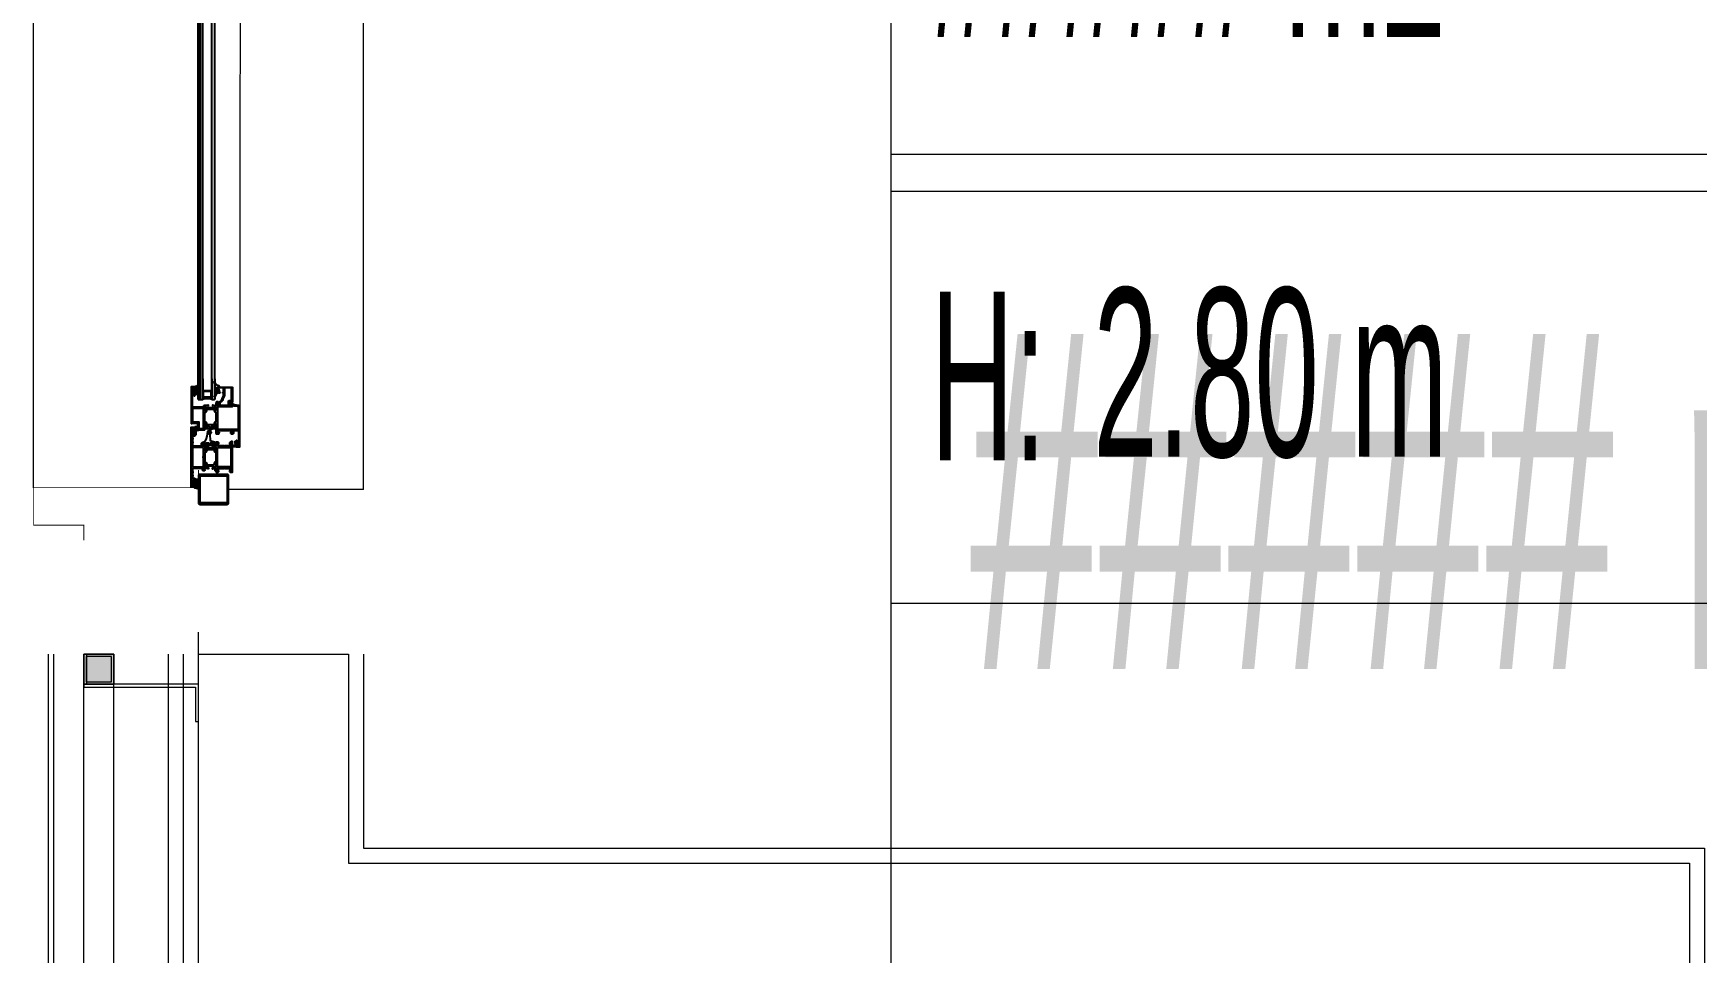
# Model space of a CAD drawing. Extents: x -9058 to 11890, y 0 to 4205.
# Drawn here: x 1743 to 1965, y 2676 to 2798.8 of the extents above; entities that cross this region are included whole.
import ezdxf
from ezdxf.enums import TextEntityAlignment as Align

# ---------------------------------------------------------------- set-up
doc = ezdxf.new("R2010")
doc.units = 0
doc.header["$MEASUREMENT"] = 0
doc.layers.get('0').update_dxf_attribs({"color": 9, "lineweight": 9})
for name, color, linetype, lineweight in [('06D', 9, 'Continuous', 9), ('10', 9, 'Continuous', 9), ('14', 9, 'Continuous', 9), ('15', 9, 'Continuous', 9), ('M-TEFRIS2-015', 129, 'Continuous', 9), ('M-TEFRIS2-015 @ 10 (1)', 129, 'Continuous', 9), ('M-TEFRIS2-015 @ 10 (2)', 129, 'Continuous', 9), ('M-TEFRIS2-015 @ 20', 129, 'Continuous', 9)]:
    doc.layers.add(name, color=color, linetype=linetype, lineweight=lineweight)
doc.styles.add('Arial', font='arial.ttf', dxfattribs={"height": 2.5})
doc.styles.add('MuuM_TEXT-STANDART', font='ARIALN.TTF')

# ---------------------------------------------------------------- blocks, each defined once
blk = doc.blocks.new('p-s-profil')
at = {"layer": '10'}
blk.add_lwpolyline([(9, 15.3), (4.6, 15.3), (4.6, 0.4), (0, 0.4), (0, 0), (5, 0), (5, 14.9), (9, 14.9), (9, 15.3)], dxfattribs=at)
blk.add_lwpolyline([(9, 15.3), (4.6, 15.3), (4.6, 0.4), (0, 0.4), (0, 0), (5, 0), (5, 14.9), (9, 14.9), (9, 15.3)], dxfattribs=at)
blk = doc.blocks.new('p-kutu_profil_40x40')
h = blk.add_hatch(color=256)
h.dxf.hatch_style = 1
h.paths.add_polyline_path([(0, 0), (4, 0), (4, 4), (0, 4)])
h = blk.add_hatch(color=255)
h.dxf.hatch_style = 1
h.paths.add_polyline_path([(0, 0), (4, 0), (4, 4), (0, 4)])
blk.add_lwpolyline([(0, 0), (4, 0), (4, 4), (0, 4)], close=True)
at = {"layer": '10'}
for points in [[(0, 4), (4, 4), (4, 0), (0, 0)], [(0, 4), (4, 4), (4, 0), (0, 0)], [(0, 0), (4, 0), (4, 4), (0, 4)], [(0.3, 3.7), (3.7, 3.7), (3.7, 0.3), (0.3, 0.3)], [(0.3, 3.7), (3.7, 3.7), (3.7, 0.3), (0.3, 0.3)]]:
    blk.add_lwpolyline(points, close=True, dxfattribs=at)
blk = doc.blocks.new('P-DOG-PORSCHE')
at = {"layer": '06D'}
for points in [[(-117.78, 24), (-2.22, 24)], [(-13.18, -3.54), (-111.94, -3.53)], [(-118, -20), (-2, -20)]]:
    blk.add_lwpolyline(points, dxfattribs=at)
at = {"layer": '10', "lineweight": 25, "ltscale": 0.5}
for p, q in [((-112.2, 2.68), (-112.2, 2.98)), ((-103.22, 1.44), (-106, 1.44)), ((-103.22, 0.24), (-106, 0.24)), ((-104.8, 1.44), (-104.8, 0.24)), ((-103.22, -0.16), (-105.95, -0.16)), ((-103.22, -0.16), (-105.49, -0.16))]:
    blk.add_line(p, q, dxfattribs=at)
at = {"layer": '10', "const_width": 0.1}
blk.add_lwpolyline([(-124.78, 17.3), (-122.78, 17.3), (-122.78, 24), (-117.78, 24), (-117.78, 2), (-115.43, 2)], dxfattribs=at)
at = {"layer": '10', "lineweight": 25, "ltscale": 0.5}
for points in [[(-117.79, 2.49, -0.220745), (-118.1, 1.89, 0.651907), (-118.04, 1.82, 0.176952), (-117.75, 2.14, -0.281357), (-117.61, 2.23), (-117.53, 2.23), (-117.51, 2.23), (-117.51, 2.23), (-117.5, 2.22), (-117.49, 2.22), (-117.48, 2.22), (-117.48, 2.21), (-117.47, 2.21), (-117.47, 2.2), (-117.47, 2.19), (-117.46, 2.18), (-117.46, 2.1), (-117.46, 2.1), (-117.46, 2.09), (-117.46, 2.09), (-117.46, 2.09), (-117.46, 2.09), (-117.45, 2.08), (-117.45, 2.08), (-117.45, 2.08), (-117.44, 2.08), (-117.36, 2.08), (-117.36, 2.08), (-117.36, 2.08), (-117.35, 2.08), (-117.35, 2.08), (-117.35, 2.09), (-117.35, 2.09), (-117.35, 2.09), (-117.34, 2.09), (-117.34, 2.1), (-117.34, 2.18), (-117.34, 2.18), (-117.34, 2.19), (-117.34, 2.2), (-117.33, 2.21), (-117.33, 2.21), (-117.32, 2.22), (-117.32, 2.22), (-117.31, 2.22), (-117.29, 2.23), (-117.29, 2.23), (-117.28, 2.22), (-117.27, 2.22), (-117.26, 2.22), (-117.26, 2.21), (-117.25, 2.21), (-117.25, 2.2), (-117.25, 2.19), (-117.24, 2.18), (-117.24, 2.1), (-117.24, 2.1), (-117.24, 2.09), (-117.24, 2.09), (-117.24, 2.09), (-117.24, 2.09), (-117.23, 2.08), (-117.23, 2.08), (-117.23, 2.08), (-117.22, 2.08), (-117.14, 2.08), (-117.14, 2.08), (-117.14, 2.08), (-117.13, 2.08), (-117.13, 2.08), (-117.13, 2.09), (-117.13, 2.09), (-117.13, 2.09), (-117.12, 2.09), (-117.12, 2.1), (-117.12, 2.18), (-117.12, 2.18), (-117.12, 2.19), (-117.12, 2.2), (-117.11, 2.21), (-117.11, 2.21), (-117.1, 2.22), (-117.1, 2.22), (-117.09, 2.22), (-117.07, 2.23), (-117.07, 2.23), (-117.06, 2.22), (-117.05, 2.22), (-117.04, 2.22), (-117.04, 2.21), (-117.03, 2.21), (-117.03, 2.2), (-117.03, 2.19), (-117.02, 2.18), (-117.02, 2.1), (-117.02, 2.1), (-117.02, 2.09), (-117.02, 2.09), (-117.02, 2.09), (-117.02, 2.09), (-117.01, 2.08), (-117.01, 2.08), (-117.01, 2.08), (-117, 2.08), (-116.92, 2.08), (-116.92, 2.08), (-116.92, 2.08), (-116.91, 2.08), (-116.91, 2.08), (-116.91, 2.09), (-116.91, 2.09), (-116.91, 2.09), (-116.9, 2.09), (-116.9, 2.1), (-116.9, 2.18), (-116.9, 2.18), (-116.9, 2.19), (-116.9, 2.2), (-116.89, 2.21), (-116.89, 2.21), (-116.88, 2.22), (-116.88, 2.22), (-116.87, 2.22), (-116.85, 2.23), (-116.85, 2.23), (-116.84, 2.22), (-116.83, 2.22), (-116.82, 2.22), (-116.82, 2.21), (-116.81, 2.21), (-116.81, 2.2), (-116.81, 2.19), (-116.8, 2.18), (-116.8, 2.1), (-116.8, 2.1), (-116.8, 2.09), (-116.8, 2.09), (-116.8, 2.09), (-116.8, 2.09), (-116.79, 2.08), (-116.79, 2.08), (-116.79, 2.08), (-116.78, 2.08), (-116.7, 2.08), (-116.7, 2.08), (-116.7, 2.08), (-116.69, 2.08), (-116.69, 2.08), (-116.69, 2.09), (-116.69, 2.09), (-116.69, 2.09), (-116.68, 2.09), (-116.68, 2.1), (-116.68, 2.44, 0.414214), (-116.71, 2.47), (-116.94, 2.47, -0.414214), (-116.97, 2.5), (-116.97, 2.56, -0.291535), (-116.96, 2.58), (-116.91, 2.6, 0.613042), (-116.91, 2.66), (-117.03, 2.73, 0.127095), (-117.09, 2.74), (-117.29, 2.74, 0.127095), (-117.36, 2.73), (-117.47, 2.67, 0.585233), (-117.47, 2.6), (-117.42, 2.58, -0.167811), (-117.41, 2.56), (-117.41, 2.5, -0.414214), (-117.44, 2.47), (-117.74, 2.47), (-117.74, 2.53, 0.394677), (-117.79, 2.49)], [(-106.94, 1.34, -0.459137), (-106.98, 1.37), (-107.03, 2.47), (-107.03, 2.74, -0.414214), (-106.98, 2.79), (-105.4, 2.79, -0.414214), (-105.37, 2.76), (-105.37, 2.6, -0.414214), (-105.4, 2.57), (-105.5, 2.57), (-105.5, 2.52, 0.414214), (-105.45, 2.47), (-105.14, 2.47, 0.414214), (-105.07, 2.54), (-105.07, 2.56, 0.414214), (-105.08, 2.57), (-105.18, 2.57, -0.414214), (-105.23, 2.62), (-105.23, 2.77, -0.414214), (-105.18, 2.82), (-104.51, 2.82, -0.414214), (-104.46, 2.77), (-104.46, 2.62, -0.414214), (-104.51, 2.57), (-104.61, 2.57, 0.414214), (-104.62, 2.56), (-104.62, 2.54, 0.414214), (-104.55, 2.47), (-104.33, 2.47, 0.414214), (-104.32, 2.48), (-104.32, 2.96, 0.414214), (-104.33, 2.97), (-109.19, 2.97, 0.535184), (-109.22, 2.93), (-109.2, 2.89), (-109.17, 2.89, -0.414214), (-109.14, 2.86), (-109.14, 2.15, -0.414214), (-109.17, 2.12), (-110.11, 2.12, 0.535184), (-110.14, 2.08), (-110.13, 2.06, 0.302776), (-110.1, 2.04), (-110.07, 2.04, -0.414214), (-110.04, 2.01), (-110.04, 1.18, 0.414214), (-110.01, 1.15), (-109.89, 1.15, -0.414214), (-109.86, 1.12), (-109.86, 1), (-109.93, 0.74, 0.700084), (-109.82, 0.66), (-109.8, 0.68), (-109.63, 0.85, 0.607471), (-109.65, 0.91, -0.283637), (-109.67, 0.93), (-109.72, 1.11, -1.229391), (-109.67, 1.15), (-109.2, 1.15), (-109.36, 0.88, 0.859449), (-109.33, 0.85), (-109.08, 0.95), (-108.96, 1.15), (-107.72, 1.15), (-107.6, 0.95), (-107.35, 0.85, 0.859449), (-107.32, 0.88), (-107.48, 1.15), (-107.01, 1.15, -1.229391), (-106.96, 1.11), (-107.01, 0.93, -0.283637), (-107.03, 0.91, 0.607471), (-107.05, 0.85), (-106.88, 0.68), (-106.86, 0.66, 0.700084), (-106.75, 0.74), (-106.82, 1), (-106.82, 1.25, 0.474196), (-106.94, 1.34)], [(-104.24, 2.47, 0.220745), (-103.93, 1.88, -0.651907), (-103.98, 1.81, -0.176952), (-104.28, 2.13, 0.281357), (-104.42, 2.22), (-104.5, 2.22), (-104.51, 2.22), (-104.52, 2.22), (-104.53, 2.21), (-104.54, 2.21), (-104.54, 2.21), (-104.55, 2.2), (-104.55, 2.19), (-104.56, 2.19), (-104.56, 2.18), (-104.56, 2.17), (-104.56, 2.09), (-104.56, 2.09), (-104.56, 2.08), (-104.57, 2.08), (-104.57, 2.08), (-104.57, 2.08), (-104.57, 2.07), (-104.57, 2.07), (-104.58, 2.07), (-104.58, 2.07), (-104.66, 2.07), (-104.67, 2.07), (-104.67, 2.07), (-104.67, 2.07), (-104.68, 2.07), (-104.68, 2.08), (-104.68, 2.08), (-104.68, 2.08), (-104.68, 2.08), (-104.68, 2.09), (-104.68, 2.17), (-104.68, 2.17), (-104.69, 2.18), (-104.69, 2.19), (-104.69, 2.19), (-104.7, 2.2), (-104.7, 2.21), (-104.71, 2.21), (-104.72, 2.21), (-104.73, 2.22), (-104.74, 2.22), (-104.75, 2.21), (-104.76, 2.21), (-104.76, 2.21), (-104.77, 2.2), (-104.77, 2.19), (-104.78, 2.19), (-104.78, 2.18), (-104.78, 2.17), (-104.78, 2.09), (-104.78, 2.09), (-104.78, 2.08), (-104.79, 2.08), (-104.79, 2.08), (-104.79, 2.08), (-104.79, 2.07), (-104.79, 2.07), (-104.8, 2.07), (-104.8, 2.07), (-104.88, 2.07), (-104.89, 2.07), (-104.89, 2.07), (-104.89, 2.07), (-104.9, 2.07), (-104.9, 2.08), (-104.9, 2.08), (-104.9, 2.08), (-104.9, 2.08), (-104.9, 2.09), (-104.9, 2.17), (-104.9, 2.17), (-104.91, 2.18), (-104.91, 2.19), (-104.91, 2.19), (-104.92, 2.2), (-104.92, 2.21), (-104.93, 2.21), (-104.94, 2.21), (-104.95, 2.22), (-104.96, 2.22), (-104.97, 2.21), (-104.98, 2.21), (-104.98, 2.21), (-104.99, 2.2), (-104.99, 2.19), (-105, 2.19), (-105, 2.18), (-105, 2.17), (-105, 2.09), (-105, 2.09), (-105, 2.08), (-105.01, 2.08), (-105.01, 2.08), (-105.01, 2.08), (-105.01, 2.07), (-105.01, 2.07), (-105.02, 2.07), (-105.02, 2.07), (-105.1, 2.07), (-105.11, 2.07), (-105.11, 2.07), (-105.11, 2.07), (-105.12, 2.07), (-105.12, 2.08), (-105.12, 2.08), (-105.12, 2.08), (-105.12, 2.08), (-105.12, 2.09), (-105.12, 2.17), (-105.12, 2.17), (-105.13, 2.18), (-105.13, 2.19), (-105.13, 2.19), (-105.14, 2.2), (-105.14, 2.21), (-105.15, 2.21), (-105.16, 2.21), (-105.17, 2.22), (-105.18, 2.22), (-105.19, 2.21), (-105.2, 2.21), (-105.2, 2.21), (-105.21, 2.2), (-105.21, 2.19), (-105.22, 2.19), (-105.22, 2.18), (-105.22, 2.17), (-105.22, 2.09), (-105.22, 2.09), (-105.22, 2.08), (-105.23, 2.08), (-105.23, 2.08), (-105.23, 2.08), (-105.23, 2.07), (-105.23, 2.07), (-105.24, 2.07), (-105.24, 2.07), (-105.32, 2.07), (-105.33, 2.07), (-105.33, 2.07), (-105.33, 2.07), (-105.34, 2.07), (-105.34, 2.08), (-105.34, 2.08), (-105.34, 2.08), (-105.34, 2.08), (-105.34, 2.09), (-105.34, 2.43, -0.414214), (-105.31, 2.46), (-105.08, 2.46, 0.414214), (-105.05, 2.49), (-105.05, 2.55, 0.291535), (-105.06, 2.57), (-105.11, 2.59, -0.613042), (-105.11, 2.65), (-105, 2.72, -0.127095), (-104.93, 2.73), (-104.73, 2.73, -0.127095), (-104.67, 2.72), (-104.56, 2.66, -0.585233), (-104.56, 2.59), (-104.61, 2.57, 0.167811), (-104.61, 2.55), (-104.61, 2.49, 0.414214), (-104.58, 2.46), (-104.29, 2.46), (-104.29, 2.52, -0.394677), (-104.24, 2.47)], [(-115.62, -0.32, 0.414222), (-115.7, -0.4), (-115.7, -0.57, 0.414214), (-115.55, -0.72), (-115.51, -0.72, 0.414214), (-115.5, -0.71), (-115.5, -0.65, 0.366034), (-115.52, -0.62, -0.365977), (-115.55, -0.59), (-115.55, -0.5, -0.414214), (-115.52, -0.47), (-115.41, -0.47, -0.365977), (-115.38, -0.5, 0.365977), (-115.35, -0.52), (-115.23, -0.52, -0.414214), (-115.2, -0.55), (-115.2, -1.39), (-115.17, -1.42), (-115.2, -1.45), (-115.2, -2.29, -0.414214), (-115.23, -2.32), (-115.35, -2.32, 0.365977), (-115.38, -2.35, -0.365977), (-115.41, -2.37), (-115.52, -2.37, -0.414214), (-115.55, -2.34), (-115.55, -2.25, -0.365977), (-115.52, -2.23, 0.366034), (-115.5, -2.2), (-115.5, -2.13, 0.414214), (-115.51, -2.12), (-115.55, -2.12, 0.414214), (-115.7, -2.27), (-115.7, -2.51, 0.414214), (-115.69, -2.52), (-111.71, -2.52, 0.414214), (-111.7, -2.51), (-111.7, -2.27, 0.414214), (-111.85, -2.12), (-111.89, -2.12, 0.414214), (-111.9, -2.13), (-111.9, -2.2, 0.366034), (-111.87, -2.23, -0.365977), (-111.85, -2.25), (-111.85, -2.34, -0.414214), (-111.88, -2.37), (-111.99, -2.37, -0.365977), (-112.02, -2.35, 0.365977), (-112.05, -2.32), (-112.17, -2.32, -0.414214), (-112.2, -2.29), (-112.2, -1.45), (-112.23, -1.42), (-112.2, -1.39), (-112.2, -0.55, -0.414214), (-112.17, -0.52), (-112.05, -0.52, 0.365977), (-112.02, -0.5, -0.365977), (-111.99, -0.47), (-111.88, -0.47, -0.414214), (-111.85, -0.5), (-111.85, -0.59, -0.365977), (-111.87, -0.62, 0.366034), (-111.9, -0.65), (-111.9, -0.71, 0.414214), (-111.89, -0.72), (-111.85, -0.72, 0.414214), (-111.7, -0.57), (-111.7, -0.4, 0.414214), (-111.78, -0.32), (-111.85, -0.32, -0.414214), (-111.88, -0.29), (-111.88, -0.27, 0.414214), (-111.98, -0.17), (-111.99, -0.17, 0.414214), (-112, -0.18), (-112, -0.29, -0.414214), (-112.03, -0.32), (-112.17, -0.32, -0.414214), (-112.2, -0.29), (-112.2, -0.18), (-112.13, 0.08, 0.700084), (-112.24, 0.16), (-112.26, 0.14), (-112.43, -0.03, 0.607471), (-112.41, -0.09, -0.283637), (-112.39, -0.11), (-112.34, -0.29, -1.229391), (-112.39, -0.32), (-112.86, -0.32), (-112.7, -0.06, 0.713664), (-112.73, -0.03), (-112.98, -0.13), (-113.1, -0.32), (-114.3, -0.32), (-114.42, -0.13), (-114.67, -0.03, 0.713664), (-114.7, -0.06), (-114.54, -0.32), (-115.01, -0.32, -1.229391), (-115.06, -0.29), (-115.01, -0.11, -0.283637), (-114.99, -0.09, 0.607471), (-114.97, -0.03), (-115.14, 0.14), (-115.16, 0.16, 0.700084), (-115.27, 0.08), (-115.2, -0.18), (-115.2, -0.29, -0.414214), (-115.23, -0.32), (-115.37, -0.32, -0.414214), (-115.4, -0.29), (-115.4, -0.18, 0.414214), (-115.41, -0.17), (-115.42, -0.17, 0.414214), (-115.52, -0.27), (-115.52, -0.29, -0.414214), (-115.55, -0.32), (-115.62, -0.32)], [(-112.19, 0.02, 0.081633), (-112.19, 1), (-112.19, 1.08, -0.104779), (-112.18, 1.15), (-112.12, 1.29, -0.296563), (-112.1, 1.3), (-112.03, 1.3, -0.414214), (-112, 1.27), (-112, 1.23, 0.414214), (-111.98, 1.21), (-111.9, 1.21, 0.414214), (-111.87, 1.23), (-111.87, 1.42, 0.414214), (-111.91, 1.46), (-112.12, 1.46, -0.414214), (-112.14, 1.48), (-112.14, 1.57, -0.414214), (-112.12, 1.59), (-111.83, 1.59, -0.285747), (-111.74, 1.53), (-111.55, 1.11, 0.189764), (-111.5, 1.06, 0.061836), (-110.24, 0.75, -0.380587), (-110.15, 0.65), (-110.15, 0.57, -0.203536), (-110.18, 0.5), (-110.37, 0.32, -0.999219), (-110.45, 0.4), (-110.3, 0.55, 0.950364), (-110.3, 0.59, 0.068684), (-110.6, 0.58, 0.364538), (-110.64, 0.53, -0.394287), (-110.66, 0.51), (-111.46, 0.45, 0.309555), (-111.49, 0.44), (-111.7, -0.27, -0.328426), (-111.75, -0.3), (-111.85, -0.3, -0.414214), (-111.87, -0.28), (-111.87, -0.22, 0.414214), (-111.9, -0.19), (-111.98, -0.19, 0.414214), (-112, -0.22), (-112, -0.25, -0.414214), (-112.03, -0.28), (-112.1, -0.28, -0.296563), (-112.12, -0.27), (-112.18, -0.13, -0.104779), (-112.19, -0.06), (-112.19, 0.02)]]:
    blk.add_lwpolyline(points, format="xyb", dxfattribs=at)
for points in [[(-110.88, 2.78), (-110.88, 2.79), (-111.15, 2.79), (-111.15, 2.78), (-111.3, 2.78), (-111.3, 2.79), (-111.63, 2.79), (-111.63, 2.78), (-111.78, 2.78), (-111.78, 2.79), (-112.1, 2.79, 0.425337), (-112.2, 2.68), (-112.15, 1.49, 0.403083), (-112.12, 1.47), (-112, 1.47, -0.414214), (-111.88, 1.35), (-111.88, 1.26, -0.414214), (-111.98, 1.16), (-111.99, 1.16, -0.414214), (-112, 1.17), (-112, 1.32, 0.414214), (-112.03, 1.35), (-112.17, 1.35, 0.414214), (-112.2, 1.32), (-112.2, 1.01), (-112.13, 0.75, -0.700084), (-112.24, 0.67), (-112.26, 0.69), (-112.43, 0.86, -0.607471), (-112.41, 0.92, 0.283637), (-112.39, 0.94), (-112.34, 1.12, 1.229391), (-112.39, 1.16), (-112.86, 1.16), (-112.7, 0.89, -0.859449), (-112.73, 0.86), (-112.98, 0.96), (-113.1, 1.16), (-114.3, 1.16), (-114.42, 0.96), (-114.67, 0.86, -0.859449), (-114.7, 0.89), (-114.54, 1.16), (-115.01, 1.16, 1.229391), (-115.06, 1.12), (-115.01, 0.94, 0.283637), (-114.99, 0.92, -0.607471), (-114.97, 0.86), (-115.14, 0.69), (-115.16, 0.67, -0.700084), (-115.27, 0.75), (-115.2, 1.01), (-115.2, 1.32, 0.414214), (-115.23, 1.35), (-115.37, 1.35, 0.414214), (-115.4, 1.32), (-115.4, 1.17, -0.414214), (-115.41, 1.16), (-115.42, 1.16, -0.414214), (-115.52, 1.26), (-115.52, 1.35, -0.414214), (-115.4, 1.47), (-115.28, 1.47, 0.403083), (-115.25, 1.49), (-115.2, 2.68, 0.425337), (-115.3, 2.79), (-115.62, 2.79), (-115.62, 2.78), (-115.77, 2.78), (-115.77, 2.79), (-116.1, 2.79), (-116.1, 2.78), (-116.25, 2.78), (-116.25, 2.79), (-116.52, 2.79), (-116.52, 2.78), (-116.65, 2.78), (-116.65, 2.61, 0.414214), (-116.62, 2.58), (-116.52, 2.58), (-116.52, 2.53, -0.414214), (-116.57, 2.48), (-116.88, 2.48, -0.414214), (-116.95, 2.55), (-116.95, 2.57, -0.414214), (-116.94, 2.58), (-116.84, 2.58, 0.414214), (-116.79, 2.63), (-116.79, 2.75, 0.414214), (-116.84, 2.8), (-117.51, 2.8, 0.414214), (-117.56, 2.75), (-117.56, 2.63, 0.414214), (-117.51, 2.58), (-117.41, 2.58, -0.414214), (-117.4, 2.57), (-117.4, 2.55, -0.414214), (-117.47, 2.48), (-117.69, 2.48, -0.414214), (-117.7, 2.49), (-117.7, 2.97, -0.414214), (-117.69, 2.98), (-109.71, 2.98, -0.414214), (-109.7, 2.97), (-109.7, 2.49, -0.414214), (-109.71, 2.48), (-109.93, 2.48, -0.414214), (-110, 2.55), (-110, 2.57, -0.414214), (-109.99, 2.58), (-109.89, 2.58, 0.414214), (-109.84, 2.63), (-109.84, 2.75, 0.414214), (-109.89, 2.8), (-110.56, 2.8, 0.414214), (-110.61, 2.75), (-110.61, 2.63, 0.414214), (-110.56, 2.58), (-110.46, 2.58, -0.414214), (-110.45, 2.57), (-110.45, 2.55, -0.414214), (-110.52, 2.48), (-110.83, 2.48, -0.414214), (-110.88, 2.53), (-110.88, 2.58), (-110.78, 2.58, 0.414214), (-110.75, 2.61), (-110.75, 2.78)], [(-117.28, 2.61, 0.359904), (-117.3, 2.58), (-117.3, 2.4, 0.414214), (-117.27, 2.37), (-117.07, 2.37, 0.414214), (-117.04, 2.4), (-117.04, 2.58, 0.359904), (-117.07, 2.61, 0.094739)], [(-110.51, 2.47, 0.414214), (-110.48, 2.5), (-110.48, 2.58, 0.186103), (-110.48, 2.59), (-110.52, 2.64, -0.501687), (-110.51, 2.7), (-110.42, 2.74, -0.118551), (-110.34, 2.76), (-110.11, 2.76, -0.118551), (-110.04, 2.74), (-109.95, 2.7, -0.501687), (-109.94, 2.64), (-109.98, 2.59, 0.186103), (-109.98, 2.58), (-109.98, 2.5, 0.414214), (-109.94, 2.47), (-109.66, 2.47, -0.414214), (-109.62, 2.43), (-109.62, 2.28, -0.176484), (-109.64, 2.25), (-110.01, 1.72, -0.940455), (-110.07, 1.77), (-109.76, 2.27, 0.992608), (-109.86, 2.34), (-110.69, 2.34, -0.414214), (-110.73, 2.38), (-110.73, 2.43, -0.414214), (-110.69, 2.47)], [(-110.32, 2.47, -0.414214), (-110.34, 2.5), (-110.34, 2.6, -0.414214), (-110.32, 2.62), (-110.14, 2.62, -0.414214), (-110.11, 2.6), (-110.11, 2.5, -0.414214), (-110.14, 2.47)], [(-108.97, 1.97), (-109.81, 1.97, 0.414214), (-109.86, 1.92), (-109.86, 1.38, 0.414214), (-109.81, 1.33), (-107.25, 1.33, 0.414214), (-107.2, 1.38), (-107.2, 2.79), (-108.91, 2.79, 0.414214), (-108.96, 2.74), (-108.96, 1.98, -0.414214)], [(-104.73, 2.6, -0.359904), (-104.7, 2.57), (-104.7, 2.39, -0.414214), (-104.73, 2.36), (-104.93, 2.36, -0.414214), (-104.96, 2.39), (-104.96, 2.57, -0.359904), (-104.94, 2.6, -0.094739)], [(-120, -1.8, 0.414214), (-119.8, -2), (-116.2, -2, 0.414214), (-116, -1.8), (-116, 1.8, 0.414214), (-116.2, 2), (-119.8, 2, 0.414214), (-120, 1.8)], [(-114.74, -0.01, 0.131652), (-114.72, -0.06), (-114.61, -0.24, -0.131652), (-114.61, -0.26), (-114.61, -0.28, -0.414214), (-114.64, -0.31), (-115, -0.31, -0.414214), (-115.03, -0.28), (-115.03, -0.26, -0.131652), (-115.03, -0.24), (-114.92, -0.06, 0.131652), (-114.91, -0.01), (-114.91, 0.84, 0.131652), (-114.92, 0.89), (-115.03, 1.08, -0.131652), (-115.03, 1.09), (-115.03, 1.12, -0.414214), (-115, 1.15), (-114.64, 1.15, -0.414214), (-114.61, 1.12), (-114.61, 1.09, -0.131652), (-114.61, 1.08), (-114.72, 0.89, 0.131652), (-114.74, 0.84)], [(-112.66, -0.01, -0.131652), (-112.68, -0.06), (-112.79, -0.24, 0.131652), (-112.79, -0.26), (-112.79, -0.28, 0.414214), (-112.76, -0.31), (-112.4, -0.31, 0.414214), (-112.37, -0.28), (-112.37, -0.26, 0.131652), (-112.37, -0.24), (-112.48, -0.06, -0.131652), (-112.49, -0.01), (-112.49, 0.84, -0.131652), (-112.48, 0.89), (-112.37, 1.08, 0.131652), (-112.37, 1.09), (-112.37, 1.12, 0.414214), (-112.4, 1.15), (-112.76, 1.15, 0.414214), (-112.79, 1.12), (-112.79, 1.09, 0.131652), (-112.79, 1.08), (-112.68, 0.89, -0.131652), (-112.66, 0.84)], [(-106.67, -0.53, 0.365977), (-106.64, -0.51, -0.365977), (-106.61, -0.48), (-106.5, -0.48, -0.414214), (-106.47, -0.51), (-106.47, -0.6, -0.365977), (-106.49, -0.63, 0.366034), (-106.52, -0.66), (-106.52, -0.72, 0.414214), (-106.51, -0.73), (-106.47, -0.73, 0.414214), (-106.32, -0.58), (-106.32, -0.41, 0.414214), (-106.4, -0.33), (-106.82, -0.33, -0.493043), (-106.85, -0.3), (-106.75, 0.07, 0.700084), (-106.86, 0.15), (-106.88, 0.13), (-107.05, -0.04, 0.607471), (-107.03, -0.1, -0.283637), (-107.01, -0.12), (-106.96, -0.3, -1.229391), (-107.01, -0.33), (-107.43, -0.33, -0.585524), (-107.46, -0.29), (-107.32, -0.07, 0.713664), (-107.35, -0.04), (-107.6, -0.14), (-107.71, -0.32, -0.261412), (-107.73, -0.33), (-108.95, -0.33, -0.261412), (-108.97, -0.32), (-109.08, -0.14), (-109.33, -0.04, 0.713664), (-109.36, -0.07), (-109.22, -0.29, -0.585524), (-109.25, -0.33), (-109.67, -0.33, -1.229391), (-109.72, -0.3), (-109.67, -0.12, -0.283637), (-109.65, -0.1, 0.607471), (-109.63, -0.04), (-109.8, 0.13), (-109.82, 0.15, 0.700084), (-109.93, 0.07), (-109.86, -0.19), (-109.86, -0.3, -0.414214), (-109.89, -0.33), (-110.54, -0.33, 0.414214), (-110.57, -0.36), (-110.57, -0.68, 0.414222), (-110.47, -0.78), (-110.43, -0.78, 0.414214), (-110.42, -0.77), (-110.42, -0.66, 0.366034), (-110.44, -0.63, -0.365977), (-110.47, -0.6), (-110.47, -0.51, -0.414214), (-110.44, -0.48), (-110.33, -0.48, -0.365977), (-110.3, -0.51, 0.365977), (-110.27, -0.53), (-110.15, -0.53, -0.414214), (-110.12, -0.56), (-110.12, -1.5), (-110.09, -1.53), (-110.12, -1.56), (-110.12, -2.5, -0.414214), (-110.15, -2.53), (-110.27, -2.53, 0.365977), (-110.3, -2.56, -0.365977), (-110.33, -2.58), (-110.44, -2.58, -0.414214), (-110.47, -2.55), (-110.47, -2.46, -0.365977), (-110.44, -2.44, 0.366034), (-110.42, -2.41), (-110.42, -2.29, 0.414214), (-110.43, -2.28), (-110.47, -2.28, 0.414214), (-110.57, -2.38), (-110.57, -2.58, 0.414214), (-110.42, -2.73), (-110.15, -2.73, -0.414214), (-110.12, -2.76), (-110.12, -3.32, -0.414214), (-110.15, -3.35), (-111.54, -3.35, -0.414214), (-111.57, -3.32), (-111.57, -3.16, -0.414214), (-111.54, -3.13), (-111.47, -3.13), (-111.47, -3.08, 0.414214), (-111.52, -3.03), (-111.77, -3.03, 0.414214), (-111.84, -3.1), (-111.84, -3.12, 0.414214), (-111.83, -3.13), (-111.76, -3.13, -0.414214), (-111.71, -3.18), (-111.71, -3.32, -0.414214), (-111.76, -3.37), (-112.13, -3.37, -0.414214), (-112.18, -3.32), (-112.18, -3.18, -0.414214), (-112.13, -3.13), (-112.05, -3.13, 0.414214), (-112.04, -3.12), (-112.04, -3.1, 0.414214), (-112.11, -3.03), (-112.29, -3.03, 0.414214), (-112.32, -3.06), (-112.32, -3.5, 0.414214), (-112.29, -3.53), (-107.02, -3.53, 0.363975), (-106.82, -3.37), (-106.72, -2.78, -0.36397), (-106.42, -2.53), (-106.35, -2.53, 0.414214), (-106.32, -2.5), (-106.32, -2.28, 0.414214), (-106.47, -2.13), (-106.51, -2.13, 0.414214), (-106.52, -2.14), (-106.52, -2.21, 0.366034), (-106.49, -2.24, -0.365977), (-106.47, -2.26), (-106.47, -2.35, -0.414214), (-106.5, -2.38), (-106.61, -2.38, -0.365977), (-106.64, -2.36, 0.365977), (-106.67, -2.33), (-106.79, -2.33, -0.414214), (-106.82, -2.3), (-106.82, -1.46), (-106.85, -1.43), (-106.82, -1.4), (-106.82, -0.56, -0.414214), (-106.79, -0.53)], [(-111.8, 0.65, -0.414214), (-111.83, 0.62), (-111.96, 0.62, -0.414214), (-111.99, 0.65), (-111.99, 0.99, -0.414214), (-111.96, 1.02), (-111.83, 1.02, -0.414214), (-111.8, 0.99)], [(-111.8, 0.03, -0.414214), (-111.83, 0), (-111.96, 0, -0.414214), (-111.99, 0.03), (-111.99, 0.37, -0.414214), (-111.96, 0.4), (-111.83, 0.4, -0.414214), (-111.8, 0.37)], [(-109.67, 0.32, -0.403142), (-109.57, 0.22), (-109.57, -0.02, -0.131652), (-109.58, -0.07), (-109.69, -0.25, 0.131652), (-109.69, -0.27), (-109.69, -0.29, 0.414214), (-109.66, -0.32), (-109.3, -0.32, 0.414214), (-109.27, -0.29), (-109.27, -0.27, 0.131652), (-109.28, -0.25), (-109.39, -0.07, -0.131652), (-109.4, -0.02), (-109.4, 0.83, -0.131652), (-109.39, 0.88), (-109.28, 1.07, 0.131652), (-109.27, 1.08), (-109.27, 1.11, 0.414214), (-109.3, 1.14), (-109.66, 1.14, 0.414214), (-109.69, 1.11), (-109.69, 1.08, 0.131652), (-109.69, 1.07), (-109.58, 0.88, -0.131652), (-109.57, 0.83), (-109.57, 0.59, -0.403142), (-109.67, 0.49), (-110.52, 0.46, 0.962756), (-110.52, 0.36)], [(-107.28, -0.01, -0.131652), (-107.3, -0.06), (-107.4, -0.24, 0.131652), (-107.41, -0.26), (-107.41, -0.28, 0.414214), (-107.38, -0.31), (-107.02, -0.31, 0.414214), (-106.99, -0.28), (-106.99, -0.26, 0.131652), (-106.99, -0.24), (-107.1, -0.06, -0.131652), (-107.11, -0.01), (-107.11, 0.84, -0.131652), (-107.1, 0.89), (-106.99, 1.07, 0.131652), (-106.99, 1.09), (-106.99, 1.12, 0.414214), (-107.02, 1.15), (-107.38, 1.15, 0.414214), (-107.41, 1.12), (-107.41, 1.09, 0.131652), (-107.4, 1.07), (-107.3, 0.89, -0.131652), (-107.28, 0.84)], [(-107.1, 0.88), (-106.99, 1.07, 0.131652), (-106.99, 1.08), (-106.99, 1.11, 0.414214), (-107.02, 1.14), (-107.38, 1.14, 0.414214), (-107.41, 1.11), (-107.41, 1.08, 0.131652), (-107.4, 1.07), (-107.3, 0.88, -0.131652), (-107.28, 0.83), (-107.28, -0.02, -0.131652), (-107.3, -0.07), (-107.4, -0.25, 0.131652), (-107.41, -0.27), (-107.41, -0.29, 0.414214), (-107.38, -0.32), (-107.02, -0.32, 0.414214), (-106.99, -0.29), (-106.99, -0.27, 0.131652), (-106.99, -0.25), (-107.1, -0.07, -0.131652), (-107.11, -0.02), (-107.11, 0.83, -0.131652)], [(-105.7, 1.31, -0.414214), (-105.67, 1.34), (-104.93, 1.34, -0.414214), (-104.9, 1.31), (-104.9, 0.37, -0.414214), (-104.93, 0.34), (-105.67, 0.34, -0.414214), (-105.7, 0.37)], [(-107.02, -3.35, 0.207097), (-106.97, -3.33), (-106.97, -3.23), (-106.95, -3.23), (-106.87, -2.76, -0.106114), (-106.8, -2.58, 0.602221), (-106.82, -2.53), (-106.87, -2.53, -0.162278), (-106.93, -2.51), (-106.97, -2.51, -0.414214), (-107, -2.48), (-107, -0.56, 0.414214), (-107.05, -0.51), (-109.89, -0.51, 0.414214), (-109.94, -0.56), (-109.94, -3.35)], [(-105.14, -1.31), (-105.14, -1.27, -0.414214), (-105.11, -1.24), (-105.07, -1.24, -0.414214), (-105.04, -1.27), (-105.04, -1.29, 0.414214), (-104.99, -1.34), (-104.56, -1.34, 0.414214), (-104.46, -1.24), (-104.46, -0.69, 0.414214), (-104.51, -0.64), (-104.56, -0.64, 0.127567), (-104.59, -0.65, -0.09888), (-105.01, -0.79, 0.367727), (-105.04, -0.82, -0.399482), (-105.07, -0.84), (-105.11, -0.84, -0.414214), (-105.14, -0.81), (-105.14, -0.72, -0.400329), (-105.09, -0.67, 0.114933), (-104.65, -0.55, -0.127017), (-104.56, -0.52), (-104.37, -0.52, -0.414214), (-104.34, -0.55), (-104.34, -2.49, -0.414214), (-104.37, -2.52), (-106.29, -2.52, -0.414214), (-106.32, -2.49), (-106.32, -2.43, -0.414214), (-106.29, -2.4), (-106.27, -2.4), (-106.27, -2.1), (-106.54, -2.1), (-106.56, -2.14, -0.414214), (-106.6, -2.15), (-106.77, -2.05, -0.767327), (-106.75, -1.98), (-106.25, -1.98, -0.414214), (-106.15, -2.08), (-106.15, -2.35, 0.414214), (-106.1, -2.4), (-104.51, -2.4, 0.414214), (-104.46, -2.35), (-104.46, -1.56, 0.414214), (-104.56, -1.46), (-105.47, -1.46, -0.172094), (-105.67, -1.39, 0.126051), (-106.03, -1.23, -0.197455), (-106.24, -1.1), (-106.35, -0.94, 0.244698), (-106.49, -0.86), (-106.77, -0.86, -0.767327), (-106.8, -0.76), (-106.6, -0.65, -0.57735), (-106.56, -0.67), (-106.56, -0.74), (-106.49, -0.74, -0.244698), (-106.25, -0.87), (-106.15, -1.03, 0.197455), (-106.02, -1.11, -0.126051), (-105.6, -1.3, 0.178336), (-105.47, -1.34), (-105.17, -1.34, 0.414214)], [(-104.33, -0.53), (-104.33, -0.75, 0.414214), (-104.3, -0.78), (-104.26, -0.78, 0.356389), (-104.16, -0.7, -0.262181), (-103.65, -0.11, 0.316752), (-103.63, -0.08, 0.499585), (-103.66, -0.05, -0.048291), (-104.22, -0.19, -0.086497), (-105.32, -0.19, -0.16681), (-105.55, -0.08, 0.169383), (-105.57, -0.07), (-105.58, -0.06, 0.513067), (-105.63, -0.13, 0.159858), (-105.05, -0.51, 0.178819), (-104.68, -0.53), (-104.67, -0.52, -0.13005), (-104.62, -0.5), (-104.36, -0.5, -0.414214)], [(-112.1, -3.15), (-112.04, -3.15), (-112.04, -3.07, 0.236068), (-112.12, -3.03), (-112.28, -3.03, -0.414214), (-112.33, -2.98), (-112.33, -2.81, -0.557109), (-111.61, -2.37, -0.284432), (-111.57, -2.43, -0.557109), (-111.68, -2.5, 0.59685), (-112.18, -2.85, 2.161979), (-112.15, -2.88), (-112, -2.88, 1), (-111.88, -2.88), (-111.62, -2.88, -0.414214), (-111.57, -2.93), (-111.57, -2.98, -0.414214), (-111.62, -3.03), (-111.77, -3.03, 0.236068), (-111.85, -3.07), (-111.85, -3.15), (-111.79, -3.15), (-111.79, -3.19, -0.323522), (-111.82, -3.24), (-111.92, -3.27, -0.019238), (-111.92, -3.27), (-111.96, -3.27, -0.019238), (-111.97, -3.27), (-112.06, -3.24, -0.323522), (-112.1, -3.19)]]:
    blk.add_lwpolyline(points, format="xyb", close=True, dxfattribs=at)
for points in [[(-112.39, 1.35), (-112.39, 1.82), (-112.4, 1.82), (-112.4, 2.32), (-112.39, 2.32), (-112.39, 2.79), (-115.01, 2.79), (-115.01, 2.32), (-115, 2.32), (-115, 1.82), (-115.01, 1.82), (-115.01, 1.35), (-113.77, 1.35), (-113.77, 1.37), (-113.62, 1.37), (-113.62, 1.35)], [(-119.8, -1.8), (-119.8, 1.8), (-116.2, 1.8), (-116.2, -1.8)], [(-112.4, -0.52), (-112.4, -2.32), (-115, -2.32), (-115, -0.52)]]:
    blk.add_lwpolyline(points, close=True, dxfattribs=at)
blk.add_arc((-110.44, -2.45), 0.03, 99.5941, 180, dxfattribs=at)
at = {"layer": '14'}
blk.add_lwpolyline([(-118, -20), (-118, -2)], dxfattribs=at)
at = {"layer": '15', "lineweight": 25, "ltscale": 0.5}
for p, q in [((-106, 2.03), (-105.95, 2.07)), ((-106, 2.03), (-106, 1.44)), ((-106, 1.77), (-16.8, 1.77)), ((-106, 1.74), (-16.8, 1.74)), ((-106, 0.24), (-106, -0.11)), ((-105.98, 1.44), (-16.8, 1.44)), ((-105.98, 0.24), (-16.8, 0.24)), ((-105.95, 2.07), (-16.8, 2.07)), ((-105.8, 1.44), (-105.8, 0.24)), ((-106, -0.11), (-105.95, -0.16)), ((-105.98, -0.16), (-16.8, -0.16))]:
    blk.add_line(p, q, dxfattribs=at)
blk.add_arc((-107.75, 0.84), 1.85, 341.0754, 18.9246, dxfattribs=at)
blk = doc.blocks.new('0a_roomno2')
blk.add_lwpolyline([(30, -16), (0, -16), (0, 0), (30, 0)], close=True)
for points in [[(0, -5), (30, -5)], [(12, -10.5), (0, -10.5)]]:
    blk.add_lwpolyline(points)
at = {"style": 'MuuM_TEXT-STANDART', "width": 0.6}
blk.add_text('H:', height=2.25, dxfattribs=at).set_placement((0.525, -12.962), align=Align.MIDDLE_LEFT)
at = {"style": 'Arial'}
blk.add_attdef('ODANO', (0, 1.505), '', height=3, dxfattribs=at)
blk.add_attdef('MEKANADI', text='', height=3, dxfattribs=at).set_placement((0.525, -4.75), align=Align.BOTTOM_LEFT)
at = {"style": 'MuuM_TEXT-STANDART', "width": 0.6}
for tag, p in [('YER01', (15, -7)), ('TAVAN01', (20.625, -7)), ('DUVAR01', (26.25, -7)), ('YER02', (15, -10.375)), ('TAVAN02', (20.625, -10.375)), ('DUVAR02', (26.25, -10.375)), ('YER03', (15, -13.75)), ('TAVAN03', (20.625, -13.75)), ('DUVAR03', (26.25, -13.75))]:
    blk.add_attdef(tag, text='', height=2.25, dxfattribs=at).set_placement(p, align=Align.MIDDLE_CENTER)
at = {"style": 'MuuM_TEXT-STANDART'}
blk.add_attdef('M2', text='', height=2.25, dxfattribs=at).set_placement((1.323, -7.805), align=Align.MIDDLE_LEFT)
at = {"style": 'MuuM_TEXT-STANDART', "width": 0.6}
blk.add_attdef('TEMIZTAVANYUKSEKLIGI', text='', height=2.25, dxfattribs=at).set_placement((2.7, -13.162), align=Align.MIDDLE_LEFT)
blk = doc.blocks.new('*U682')
at = {"layer": 'M-TEFRIS2-015 @ 10 (1)'}
ref = blk.add_blockref('0a_roomno2', (1857.47, 2882.62), dxfattribs=dict(at, xscale=10, yscale=10, zscale=10))
ref.add_attrib('M2', '##### m2', dxfattribs={"layer": '0', "height": 22.5, "style": 'MuuM_TEXT-STANDART', "width": 0.6}).set_placement((1862.72, 2809.5), align=Align.MIDDLE_LEFT)
ref.add_attrib('TEMIZTAVANYUKSEKLIGI', '2.80 m', dxfattribs={"layer": '0', "height": 22.5, "style": 'MuuM_TEXT-STANDART', "width": 0.6}).set_placement((1884.47, 2753.5), align=Align.MIDDLE_LEFT)
at = {"layer": 'M-TEFRIS2-015 @ 10 (2)'}
ref = blk.add_blockref('0a_roomno2', (1857.47, 2882.62), dxfattribs=dict(at, xscale=10, yscale=10, zscale=10))
ref.add_attrib('M2', '##### m2', dxfattribs={"layer": '0', "height": 22.5, "style": 'MuuM_TEXT-STANDART', "width": 0.6}).set_placement((1862.72, 2809.5), align=Align.MIDDLE_LEFT)
ref.add_attrib('TEMIZTAVANYUKSEKLIGI', '2.80 m', dxfattribs={"layer": '0', "height": 22.5, "style": 'MuuM_TEXT-STANDART', "width": 0.6}).set_placement((1884.47, 2753.5), align=Align.MIDDLE_LEFT)
at = {"layer": 'M-TEFRIS2-015 @ 20'}
ref = blk.add_blockref('0a_roomno2', (1857.47, 2882.62), dxfattribs=dict(at, xscale=20, yscale=20, zscale=20))
ref.add_attrib('M2', '##### m2', dxfattribs={"layer": '0', "height": 45, "style": 'MuuM_TEXT-STANDART', "width": 0.6}).set_placement((1867.97, 2736.37), align=Align.MIDDLE_LEFT)

msp = doc.modelspace()

# ---------------------------------------------------------------- linework, layer by layer
at = {"layer": 'M-TEFRIS2-015'}
for points in [[(1765.06, 2316.02), (1765.06, 2718.79)], [(1745.06, 2319.53), (1745.06, 2715.87)], [(1745.76, 2319.53), (1745.76, 2715.87)], [(1749.76, 2317.02), (1749.76, 2715.87)], [(1753.76, 2317.02), (1753.76, 2715.87)], [(1761.06, 2316.42), (1761.06, 2715.87)], [(1763.06, 2316.42), (1763.06, 2715.87)], [(1787.06, 2715.87), (1787.06, 2689.95), (1966.04, 2689.95), (1966.04, 2670.95), (1787.06, 2670.95), (1787.06, 2305.13), (1765.06, 2305.13)]]:
    msp.add_lwpolyline(points, dxfattribs=at)
msp.add_lwpolyline([(1785.06, 2687.95), (1964.04, 2687.95), (1964.04, 2672.95), (1785.06, 2672.95), (1785.06, 2311.12), (1765.06, 2311.12), (1765.06, 2715.87), (1785.06, 2715.87), (1785.06, 2687.95)], close=True, dxfattribs=at)

# ---------------------------------------------------------------- block references
at = {"layer": 'M-TEFRIS2-015', "color": 6}
msp.add_blockref('*U682', (0, 0), dxfattribs=at)
at = {"layer": 'M-TEFRIS2-015', "rotation": 90}
for name, p in [('P-DOG-PORSCHE', (1767.06, 2855.87)), ('p-s-profil', (1765.06, 2706.87))]:
    msp.add_blockref(name, p, dxfattribs=at)
at = {"layer": 'M-TEFRIS2-015', "extrusion": (0, 0, -1), "zscale": -1, "rotation": 270}
msp.add_blockref('p-kutu_profil_40x40', (-1753.76, 2715.87), dxfattribs=at)

doc.saveas('drawing.dxf')
